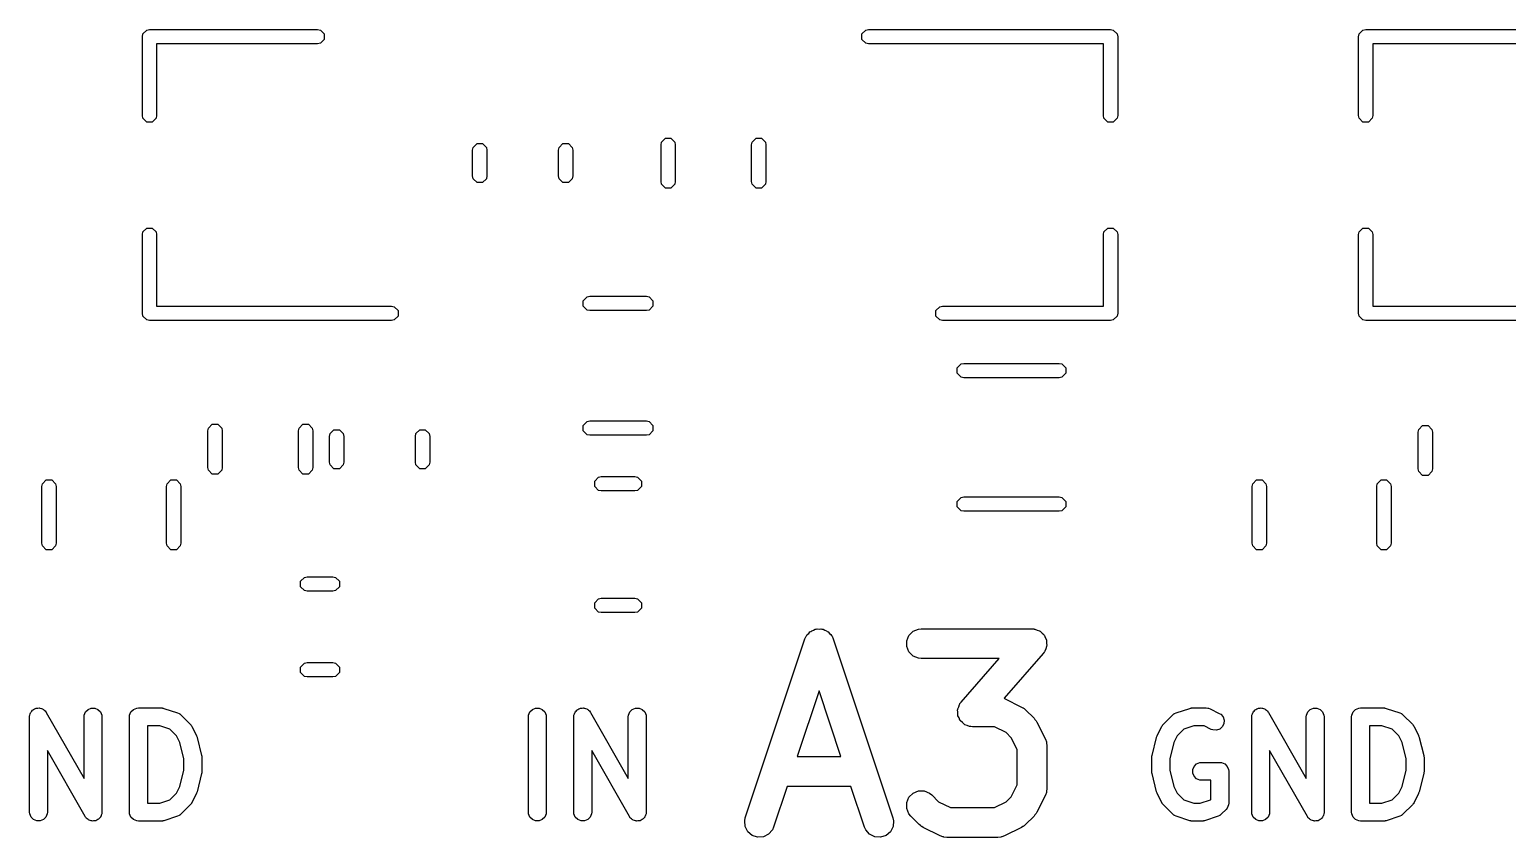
# Model space of a CAD drawing. Extents: x 89 to 178, y -115 to -57.
# Drawn here: x 107.26 to 119.66, y -74.16 to -67.38 of the extents above; entities that cross this region are included whole.
import ezdxf

# ---------------------------------------------------------------- set-up
doc = ezdxf.new("R2010")
doc.units = 0
doc.layers.add('BLACK', color=7, linetype='CONTINUOUS')

msp = doc.modelspace()

# ---------------------------------------------------------------- linework, layer by layer
at = {"layer": 'BLACK', "linetype": 'CONTINUOUS'}
for p, q in [((108.21, -67.44), (108.214567, -67.417039)), ((108.214567, -67.417039), (108.247039, -67.384567)), ((108.247039, -67.384567), (108.27, -67.38)), ((108.27, -67.38), (109.68, -67.38)), ((109.68, -67.38), (109.702961, -67.384567)), ((109.702961, -67.384567), (109.735433, -67.417039)), ((109.735433, -67.417039), (109.735433, -67.462961)), ((114.244567, -67.417039), (114.277039, -67.384567)), ((114.244567, -67.462961), (114.244567, -67.417039)), ((114.277039, -67.384567), (114.3, -67.38)), ((114.3, -67.38), (116.33, -67.38)), ((116.33, -67.38), (116.352961, -67.384567)), ((116.352961, -67.384567), (116.385433, -67.417039)), ((116.385433, -67.417039), (116.39, -67.44)), ((118.41, -67.44), (118.414567, -67.417039)), ((118.414567, -67.417039), (118.447039, -67.384567)), ((118.447039, -67.384567), (118.47, -67.38)), ((118.47, -67.38), (119.88, -67.38)), ((108.21, -68.1), (108.21, -67.44)), ((109.68, -67.5), (108.33, -67.5)), ((108.33, -67.5), (108.33, -68.1)), ((109.702961, -67.495433), (109.68, -67.5)), ((109.735433, -67.462961), (109.702961, -67.495433)), ((114.277039, -67.495433), (114.244567, -67.462961)), ((114.3, -67.5), (114.277039, -67.495433)), ((116.27, -67.5), (114.3, -67.5)), ((116.27, -68.1), (116.27, -67.5)), ((116.39, -67.44), (116.39, -68.1)), ((118.41, -68.1), (118.41, -67.44)), ((119.88, -67.5), (118.53, -67.5)), ((118.53, -67.5), (118.53, -68.1)), ((108.214567, -68.122961), (108.21, -68.1)), ((108.247039, -68.155433), (108.214567, -68.122961)), ((108.292961, -68.155433), (108.247039, -68.155433)), ((108.325433, -68.122961), (108.292961, -68.155433)), ((108.33, -68.1), (108.325433, -68.122961)), ((116.274567, -68.122961), (116.27, -68.1)), ((116.307039, -68.155433), (116.274567, -68.122961)), ((116.352961, -68.155433), (116.307039, -68.155433)), ((116.385433, -68.122961), (116.352961, -68.155433)), ((116.39, -68.1), (116.385433, -68.122961)), ((118.414567, -68.122961), (118.41, -68.1)), ((118.447039, -68.155433), (118.414567, -68.122961)), ((118.492961, -68.155433), (118.447039, -68.155433)), ((118.525433, -68.122961), (118.492961, -68.155433)), ((118.53, -68.1), (118.525433, -68.122961)), ((112.564567, -68.323398), (112.597039, -68.290926)), ((112.597039, -68.290926), (112.642961, -68.290926)), ((112.642961, -68.290926), (112.675433, -68.323398)), ((113.324567, -68.323398), (113.357039, -68.290926)), ((113.357039, -68.290926), (113.402961, -68.290926)), ((113.402961, -68.290926), (113.435433, -68.323398)), ((110.98, -68.392164), (110.984567, -68.369203)), ((110.98, -68.607836), (110.98, -68.392164)), ((110.984567, -68.369203), (111.017039, -68.336731)), ((111.017039, -68.336731), (111.062961, -68.336731)), ((111.062961, -68.336731), (111.095433, -68.369203)), ((111.095433, -68.369203), (111.1, -68.392164)), ((111.1, -68.392164), (111.1, -68.607836)), ((111.7, -68.392164), (111.704567, -68.369203)), ((111.7, -68.607836), (111.7, -68.392164)), ((111.704567, -68.369203), (111.737039, -68.336731)), ((111.737039, -68.336731), (111.782961, -68.336731)), ((111.782961, -68.336731), (111.815433, -68.369203)), ((111.815433, -68.369203), (111.82, -68.392164)), ((111.82, -68.392164), (111.82, -68.607836)), ((112.56, -68.346359), (112.564567, -68.323398)), ((112.56, -68.653641), (112.56, -68.346359)), ((112.675433, -68.323398), (112.68, -68.346359)), ((112.68, -68.346359), (112.68, -68.653641)), ((113.32, -68.346359), (113.324567, -68.323398)), ((113.32, -68.653641), (113.32, -68.346359)), ((113.435433, -68.323398), (113.44, -68.346359)), ((113.44, -68.346359), (113.44, -68.653641)), ((110.984567, -68.630797), (110.98, -68.607836)), ((111.017039, -68.663269), (110.984567, -68.630797)), ((111.062961, -68.663269), (111.017039, -68.663269)), ((111.095433, -68.630797), (111.062961, -68.663269)), ((111.1, -68.607836), (111.095433, -68.630797)), ((111.704567, -68.630797), (111.7, -68.607836)), ((111.737039, -68.663269), (111.704567, -68.630797)), ((111.782961, -68.663269), (111.737039, -68.663269)), ((111.815433, -68.630797), (111.782961, -68.663269)), ((111.82, -68.607836), (111.815433, -68.630797)), ((112.564567, -68.676602), (112.56, -68.653641)), ((112.68, -68.653641), (112.675433, -68.676602)), ((113.324567, -68.676602), (113.32, -68.653641)), ((113.44, -68.653641), (113.435433, -68.676602)), ((112.597039, -68.709074), (112.564567, -68.676602)), ((112.642961, -68.709074), (112.597039, -68.709074)), ((112.675433, -68.676602), (112.642961, -68.709074)), ((113.357039, -68.709074), (113.324567, -68.676602)), ((113.402961, -68.709074), (113.357039, -68.709074)), ((113.435433, -68.676602), (113.402961, -68.709074)), ((108.21, -69.1), (108.214567, -69.077039)), ((108.21, -69.76), (108.21, -69.1)), ((108.214567, -69.077039), (108.247039, -69.044567)), ((108.247039, -69.044567), (108.292961, -69.044567)), ((108.292961, -69.044567), (108.325433, -69.077039)), ((108.325433, -69.077039), (108.33, -69.1)), ((108.33, -69.1), (108.33, -69.7)), ((116.27, -69.1), (116.274567, -69.077039)), ((116.27, -69.7), (116.27, -69.1)), ((116.274567, -69.077039), (116.307039, -69.044567)), ((116.307039, -69.044567), (116.352961, -69.044567)), ((116.352961, -69.044567), (116.385433, -69.077039)), ((116.385433, -69.077039), (116.39, -69.1)), ((116.39, -69.1), (116.39, -69.76)), ((118.41, -69.1), (118.414567, -69.077039)), ((118.41, -69.76), (118.41, -69.1)), ((118.414567, -69.077039), (118.447039, -69.044567)), ((118.447039, -69.044567), (118.492961, -69.044567)), ((118.492961, -69.044567), (118.525433, -69.077039)), ((118.525433, -69.077039), (118.53, -69.1)), ((118.53, -69.1), (118.53, -69.7)), ((111.907309, -69.654539), (111.939781, -69.622067)), ((111.907309, -69.700461), (111.907309, -69.654539)), ((111.939781, -69.622067), (111.962742, -69.6175)), ((111.962742, -69.6175), (112.437258, -69.6175)), ((112.437258, -69.6175), (112.460219, -69.622067)), ((112.460219, -69.622067), (112.492691, -69.654539)), ((112.492691, -69.654539), (112.492691, -69.700461)), ((108.214567, -69.782961), (108.21, -69.76)), ((108.33, -69.7), (110.3, -69.7)), ((110.3, -69.7), (110.322961, -69.704567)), ((110.322961, -69.704567), (110.355433, -69.737039)), ((110.355433, -69.737039), (110.355433, -69.782961)), ((111.939781, -69.732933), (111.907309, -69.700461)), ((111.962742, -69.7375), (111.939781, -69.732933)), ((112.437258, -69.7375), (111.962742, -69.7375)), ((112.460219, -69.732933), (112.437258, -69.7375)), ((112.492691, -69.700461), (112.460219, -69.732933)), ((114.864567, -69.737039), (114.897039, -69.704567)), ((114.864567, -69.782961), (114.864567, -69.737039)), ((114.897039, -69.704567), (114.92, -69.7)), ((114.92, -69.7), (116.27, -69.7)), ((116.39, -69.76), (116.385433, -69.782961)), ((118.414567, -69.782961), (118.41, -69.76)), ((118.53, -69.7), (120.5, -69.7)), ((108.247039, -69.815433), (108.214567, -69.782961)), ((108.27, -69.82), (108.247039, -69.815433)), ((110.3, -69.82), (108.27, -69.82)), ((110.322961, -69.815433), (110.3, -69.82)), ((110.355433, -69.782961), (110.322961, -69.815433)), ((114.897039, -69.815433), (114.864567, -69.782961)), ((114.92, -69.82), (114.897039, -69.815433)), ((116.33, -69.82), (114.92, -69.82)), ((116.352961, -69.815433), (116.33, -69.82)), ((116.385433, -69.782961), (116.352961, -69.815433)), ((118.447039, -69.815433), (118.414567, -69.782961)), ((118.47, -69.82), (118.447039, -69.815433)), ((120.5, -69.82), (118.47, -69.82)), ((115.044945, -70.217039), (115.077417, -70.184567)), ((115.044945, -70.262961), (115.044945, -70.217039)), ((115.077417, -70.295433), (115.044945, -70.262961)), ((115.077417, -70.184567), (115.100378, -70.18)), ((115.100378, -70.18), (115.899622, -70.18)), ((115.899622, -70.18), (115.922583, -70.184567)), ((115.922583, -70.184567), (115.955055, -70.217039)), ((115.955055, -70.262961), (115.922583, -70.295433)), ((115.955055, -70.217039), (115.955055, -70.262961)), ((115.100378, -70.3), (115.077417, -70.295433)), ((115.899622, -70.3), (115.100378, -70.3)), ((115.922583, -70.295433), (115.899622, -70.3)), ((108.76, -70.746359), (108.764567, -70.723398)), ((108.76, -71.053641), (108.76, -70.746359)), ((108.764567, -70.723398), (108.797039, -70.690926)), ((108.797039, -70.690926), (108.842961, -70.690926)), ((108.842961, -70.690926), (108.875433, -70.723398)), ((108.875433, -70.723398), (108.88, -70.746359)), ((108.88, -70.746359), (108.88, -71.053641)), ((109.52, -70.746359), (109.524567, -70.723398)), ((109.52, -71.053641), (109.52, -70.746359)), ((109.524567, -70.723398), (109.557039, -70.690926)), ((109.557039, -70.690926), (109.602961, -70.690926)), ((109.602961, -70.690926), (109.635433, -70.723398)), ((109.635433, -70.723398), (109.64, -70.746359)), ((109.64, -70.746359), (109.64, -71.053641)), ((109.78, -70.792164), (109.784567, -70.769203)), ((109.784567, -70.769203), (109.817039, -70.736731)), ((109.817039, -70.736731), (109.862961, -70.736731)), ((109.862961, -70.736731), (109.895433, -70.769203)), ((109.895433, -70.769203), (109.9, -70.792164)), ((110.5, -70.792164), (110.504567, -70.769203)), ((110.504567, -70.769203), (110.537039, -70.736731)), ((110.537039, -70.736731), (110.582961, -70.736731)), ((110.582961, -70.736731), (110.615433, -70.769203)), ((110.615433, -70.769203), (110.62, -70.792164)), ((111.907309, -70.699539), (111.939781, -70.667067)), ((111.907309, -70.745461), (111.907309, -70.699539)), ((111.939781, -70.777933), (111.907309, -70.745461)), ((111.939781, -70.667067), (111.962742, -70.6625)), ((111.962742, -70.6625), (112.437258, -70.6625)), ((112.437258, -70.6625), (112.460219, -70.667067)), ((112.460219, -70.667067), (112.492691, -70.699539)), ((112.492691, -70.745461), (112.460219, -70.777933)), ((112.492691, -70.699539), (112.492691, -70.745461)), ((118.91, -70.756359), (118.914567, -70.733398)), ((118.91, -71.063641), (118.91, -70.756359)), ((118.914567, -70.733398), (118.947039, -70.700926)), ((118.947039, -70.700926), (118.992961, -70.700926)), ((118.992961, -70.700926), (119.025433, -70.733398)), ((119.025433, -70.733398), (119.03, -70.756359)), ((119.03, -70.756359), (119.03, -71.063641)), ((109.78, -71.007836), (109.78, -70.792164)), ((109.9, -70.792164), (109.9, -71.007836)), ((110.5, -71.007836), (110.5, -70.792164)), ((110.62, -70.792164), (110.62, -71.007836)), ((111.962742, -70.7825), (111.939781, -70.777933)), ((112.437258, -70.7825), (111.962742, -70.7825)), ((112.460219, -70.777933), (112.437258, -70.7825)), ((109.784567, -71.030797), (109.78, -71.007836)), ((109.9, -71.007836), (109.895433, -71.030797)), ((110.504567, -71.030797), (110.5, -71.007836)), ((110.62, -71.007836), (110.615433, -71.030797)), ((108.764567, -71.076602), (108.76, -71.053641)), ((108.797039, -71.109074), (108.764567, -71.076602)), ((108.842961, -71.109074), (108.797039, -71.109074)), ((108.875433, -71.076602), (108.842961, -71.109074)), ((108.88, -71.053641), (108.875433, -71.076602)), ((109.524567, -71.076602), (109.52, -71.053641)), ((109.557039, -71.109074), (109.524567, -71.076602)), ((109.602961, -71.109074), (109.557039, -71.109074)), ((109.635433, -71.076602), (109.602961, -71.109074)), ((109.64, -71.053641), (109.635433, -71.076602)), ((109.817039, -71.063269), (109.784567, -71.030797)), ((109.862961, -71.063269), (109.817039, -71.063269)), ((109.895433, -71.030797), (109.862961, -71.063269)), ((110.537039, -71.063269), (110.504567, -71.030797)), ((110.582961, -71.063269), (110.537039, -71.063269)), ((110.615433, -71.030797), (110.582961, -71.063269)), ((112.003987, -71.167039), (112.036459, -71.134567)), ((112.036459, -71.134567), (112.05942, -71.13)), ((112.05942, -71.13), (112.34058, -71.13)), ((112.34058, -71.13), (112.363541, -71.134567)), ((112.363541, -71.134567), (112.396013, -71.167039)), ((118.914567, -71.086602), (118.91, -71.063641)), ((118.947039, -71.119074), (118.914567, -71.086602)), ((118.992961, -71.119074), (118.947039, -71.119074)), ((119.025433, -71.086602), (118.992961, -71.119074)), ((119.03, -71.063641), (119.025433, -71.086602)), ((107.3675, -71.212742), (107.372067, -71.189781)), ((107.3675, -71.687258), (107.3675, -71.212742)), ((107.372067, -71.189781), (107.404539, -71.157309)), ((107.404539, -71.157309), (107.450461, -71.157309)), ((107.450461, -71.157309), (107.482933, -71.189781)), ((107.482933, -71.189781), (107.4875, -71.212742)), ((107.4875, -71.212742), (107.4875, -71.687258)), ((108.4125, -71.212742), (108.417067, -71.189781)), ((108.4125, -71.687258), (108.4125, -71.212742)), ((108.417067, -71.189781), (108.449539, -71.157309)), ((108.449539, -71.157309), (108.495461, -71.157309)), ((108.495461, -71.157309), (108.527933, -71.189781)), ((108.527933, -71.189781), (108.5325, -71.212742)), ((108.5325, -71.212742), (108.5325, -71.687258)), ((112.003987, -71.212961), (112.003987, -71.167039)), ((112.036459, -71.245433), (112.003987, -71.212961)), ((112.05942, -71.25), (112.036459, -71.245433)), ((112.34058, -71.25), (112.05942, -71.25)), ((112.363541, -71.245433), (112.34058, -71.25)), ((112.396013, -71.212961), (112.363541, -71.245433)), ((112.396013, -71.167039), (112.396013, -71.212961)), ((117.5175, -71.212742), (117.522067, -71.189781)), ((117.5175, -71.687258), (117.5175, -71.212742)), ((117.522067, -71.189781), (117.554539, -71.157309)), ((117.554539, -71.157309), (117.600461, -71.157309)), ((117.600461, -71.157309), (117.632933, -71.189781)), ((117.632933, -71.189781), (117.6375, -71.212742)), ((117.6375, -71.212742), (117.6375, -71.687258)), ((118.5625, -71.212742), (118.567067, -71.189781)), ((118.5625, -71.687258), (118.5625, -71.212742)), ((118.567067, -71.189781), (118.599539, -71.157309)), ((118.599539, -71.157309), (118.645461, -71.157309)), ((118.645461, -71.157309), (118.677933, -71.189781)), ((118.677933, -71.189781), (118.6825, -71.212742)), ((118.6825, -71.212742), (118.6825, -71.687258)), ((115.044945, -71.337039), (115.077417, -71.304567)), ((115.044945, -71.382961), (115.044945, -71.337039)), ((115.077417, -71.415433), (115.044945, -71.382961)), ((115.077417, -71.304567), (115.100378, -71.3)), ((115.100378, -71.3), (115.899622, -71.3)), ((115.899622, -71.3), (115.922583, -71.304567)), ((115.922583, -71.304567), (115.955055, -71.337039)), ((115.955055, -71.382961), (115.922583, -71.415433)), ((115.955055, -71.337039), (115.955055, -71.382961)), ((115.100378, -71.42), (115.077417, -71.415433)), ((115.899622, -71.42), (115.100378, -71.42)), ((115.922583, -71.415433), (115.899622, -71.42)), ((107.372067, -71.710219), (107.3675, -71.687258)), ((107.404539, -71.742691), (107.372067, -71.710219)), ((107.450461, -71.742691), (107.404539, -71.742691)), ((107.482933, -71.710219), (107.450461, -71.742691)), ((107.4875, -71.687258), (107.482933, -71.710219)), ((108.417067, -71.710219), (108.4125, -71.687258)), ((108.449539, -71.742691), (108.417067, -71.710219)), ((108.495461, -71.742691), (108.449539, -71.742691)), ((108.527933, -71.710219), (108.495461, -71.742691)), ((108.5325, -71.687258), (108.527933, -71.710219)), ((117.522067, -71.710219), (117.5175, -71.687258)), ((117.554539, -71.742691), (117.522067, -71.710219)), ((117.600461, -71.742691), (117.554539, -71.742691)), ((117.632933, -71.710219), (117.600461, -71.742691)), ((117.6375, -71.687258), (117.632933, -71.710219)), ((118.567067, -71.710219), (118.5625, -71.687258)), ((118.599539, -71.742691), (118.567067, -71.710219)), ((118.645461, -71.742691), (118.599539, -71.742691)), ((118.677933, -71.710219), (118.645461, -71.742691)), ((118.6825, -71.687258), (118.677933, -71.710219)), ((109.536731, -72.007039), (109.569203, -71.974567)), ((109.536731, -72.052961), (109.536731, -72.007039)), ((109.569203, -71.974567), (109.592164, -71.97)), ((109.592164, -71.97), (109.807836, -71.97)), ((109.807836, -71.97), (109.830797, -71.974567)), ((109.830797, -71.974567), (109.863269, -72.007039)), ((109.863269, -72.007039), (109.863269, -72.052961)), ((109.569203, -72.085433), (109.536731, -72.052961)), ((109.592164, -72.09), (109.569203, -72.085433)), ((109.807836, -72.09), (109.592164, -72.09)), ((109.830797, -72.085433), (109.807836, -72.09)), ((109.863269, -72.052961), (109.830797, -72.085433)), ((112.003987, -72.187039), (112.036459, -72.154567)), ((112.003987, -72.232961), (112.003987, -72.187039)), ((112.036459, -72.265433), (112.003987, -72.232961)), ((112.036459, -72.154567), (112.05942, -72.15)), ((112.05942, -72.15), (112.34058, -72.15)), ((112.34058, -72.15), (112.363541, -72.154567)), ((112.363541, -72.154567), (112.396013, -72.187039)), ((112.396013, -72.232961), (112.363541, -72.265433)), ((112.396013, -72.187039), (112.396013, -72.232961)), ((112.05942, -72.27), (112.036459, -72.265433)), ((112.34058, -72.27), (112.05942, -72.27)), ((112.363541, -72.265433), (112.34058, -72.27)), ((113.26713, -73.9914), (113.76713, -72.491399)), ((113.76713, -72.491399), (113.77712, -72.469024)), ((113.77712, -72.469024), (113.782971, -72.462276)), ((113.782971, -72.462276), (113.786966, -72.454288)), ((113.786966, -72.454288), (113.798805, -72.44402)), ((113.798805, -72.44402), (113.809075, -72.432179)), ((113.809075, -72.432179), (113.817065, -72.428183)), ((113.817065, -72.428183), (113.823812, -72.422333)), ((113.823812, -72.422333), (113.838679, -72.417377)), ((113.838679, -72.417377), (113.8527, -72.410367)), ((113.8527, -72.410367), (113.861609, -72.409733)), ((113.861609, -72.409733), (113.870081, -72.40691)), ((113.870081, -72.40691), (113.885715, -72.40802)), ((113.885715, -72.40802), (113.901349, -72.40691)), ((113.901349, -72.40691), (113.90982, -72.409733)), ((113.90982, -72.409733), (113.91873, -72.410367)), ((113.91873, -72.410367), (113.932749, -72.417376)), ((113.932749, -72.417376), (113.947619, -72.422333)), ((113.947619, -72.422333), (113.954366, -72.428184)), ((113.954366, -72.428184), (113.962355, -72.432179)), ((113.962355, -72.432179), (113.972622, -72.444018)), ((113.972622, -72.444018), (113.984464, -72.454288)), ((113.984464, -72.454288), (113.988459, -72.462279)), ((113.988459, -72.462279), (113.99431, -72.469025)), ((113.99431, -72.469025), (114.0043, -72.4914)), ((114.0043, -72.4914), (114.5043, -73.9914)), ((114.620259, -72.506542), (114.638923, -72.461482)), ((114.620259, -72.555314), (114.620259, -72.506542)), ((114.638923, -72.461482), (114.673411, -72.426994)), ((114.673411, -72.426994), (114.718471, -72.40833)), ((114.718471, -72.40833), (114.742857, -72.405928)), ((114.742857, -72.405928), (115.671429, -72.405928)), ((115.671429, -72.405928), (115.684327, -72.407198)), ((115.684327, -72.407198), (115.687606, -72.40698)), ((115.687606, -72.40698), (115.689864, -72.407743)), ((115.689864, -72.407743), (115.695815, -72.40833)), ((115.695815, -72.40833), (115.714584, -72.416104)), ((115.714584, -72.416104), (115.733808, -72.422606)), ((115.733808, -72.422606), (115.736978, -72.425379)), ((115.736978, -72.425379), (115.740875, -72.426994)), ((115.740875, -72.426994), (115.75524, -72.441359)), ((115.75524, -72.441359), (115.770512, -72.454722)), ((115.770512, -72.454722), (115.772379, -72.458498)), ((115.772379, -72.458498), (115.775363, -72.461482)), ((115.775363, -72.461482), (115.783136, -72.48025)), ((115.783136, -72.48025), (115.792133, -72.498441)), ((115.792133, -72.498441), (115.792413, -72.502646)), ((115.792413, -72.502646), (115.794027, -72.506542)), ((115.794027, -72.506542), (115.794027, -72.526845)), ((114.638923, -72.600374), (114.620259, -72.555314)), ((114.673411, -72.634862), (114.638923, -72.600374)), ((115.765501, -72.613241), (115.436923, -72.988758)), ((115.773034, -72.602702), (115.765501, -72.613241)), ((115.775363, -72.600374), (115.773034, -72.602702)), ((115.776277, -72.598165), (115.775363, -72.600374)), ((115.779751, -72.593307), (115.776277, -72.598165)), ((115.786255, -72.574076), (115.779751, -72.593307)), ((115.794027, -72.555314), (115.786255, -72.574076)), ((115.794027, -72.526845), (115.795378, -72.547106)), ((115.795378, -72.547106), (115.794027, -72.5511)), ((115.794027, -72.5511), (115.794027, -72.555314)), ((109.536731, -72.727039), (109.569203, -72.694567)), ((109.536731, -72.772961), (109.536731, -72.727039)), ((109.569203, -72.694567), (109.592164, -72.69)), ((109.592164, -72.69), (109.807836, -72.69)), ((109.807836, -72.69), (109.830797, -72.694567)), ((109.830797, -72.694567), (109.863269, -72.727039)), ((109.863269, -72.727039), (109.863269, -72.772961)), ((114.718471, -72.653526), (114.673411, -72.634862)), ((114.742857, -72.655928), (114.718471, -72.653526)), ((115.395958, -72.655928), (114.742857, -72.655928)), ((115.077357, -73.020044), (115.395958, -72.655928)), ((109.569203, -72.805433), (109.536731, -72.772961)), ((109.592164, -72.81), (109.569203, -72.805433)), ((109.807836, -72.81), (109.592164, -72.81)), ((109.830797, -72.805433), (109.807836, -72.81)), ((109.863269, -72.772961), (109.830797, -72.805433)), ((113.885714, -72.926211), (113.702, -73.477357)), ((114.06943, -73.477357), (113.885714, -72.926211)), ((115.436923, -72.988758), (115.441615, -72.990553)), ((115.441615, -72.990553), (115.584473, -73.061981)), ((107.265601, -73.129663), (107.269418, -73.120447)), ((107.269418, -73.120447), (107.272043, -73.110824)), ((107.272043, -73.110824), (107.27497, -73.107043)), ((107.27497, -73.107043), (107.2768, -73.102627)), ((107.2768, -73.102627), (107.28385, -73.095576)), ((107.28385, -73.095576), (107.28996, -73.087687)), ((107.28996, -73.087687), (107.294113, -73.085313)), ((107.294113, -73.085313), (107.297492, -73.081935)), ((107.297492, -73.081935), (107.306704, -73.078118)), ((107.306704, -73.078118), (107.315369, -73.073168)), ((107.315369, -73.073168), (107.320112, -73.072565)), ((107.320112, -73.072565), (107.324528, -73.070736)), ((107.324528, -73.070736), (107.334502, -73.070736)), ((107.334502, -73.070736), (107.344399, -73.069478)), ((107.344399, -73.069478), (107.349011, -73.070736)), ((107.349011, -73.070736), (107.353792, -73.070736)), ((107.353792, -73.070736), (107.363007, -73.074553)), ((107.363007, -73.074553), (107.372631, -73.077178)), ((107.372631, -73.077178), (107.376411, -73.080105)), ((107.376411, -73.080105), (107.380828, -73.081935)), ((107.380828, -73.081935), (107.387878, -73.088985)), ((107.387878, -73.088985), (107.395768, -73.095095)), ((107.395768, -73.095095), (107.40012, -73.101227)), ((107.40012, -73.101227), (107.40152, -73.102627)), ((107.40152, -73.102627), (107.402089, -73.104001)), ((107.402089, -73.104001), (107.404278, -73.107085)), ((107.404278, -73.107085), (107.721303, -73.661878)), ((107.722744, -73.129663), (107.733943, -73.102627)), ((107.733943, -73.102627), (107.754635, -73.081935)), ((107.754635, -73.081935), (107.781671, -73.070736)), ((107.781671, -73.070736), (107.810935, -73.070736)), ((107.810935, -73.070736), (107.837971, -73.081935)), ((107.837971, -73.081935), (107.858663, -73.102627)), ((107.858663, -73.102627), (107.869862, -73.129663)), ((108.103696, -73.129663), (108.114895, -73.102627)), ((108.114895, -73.102627), (108.135587, -73.081935)), ((108.135587, -73.081935), (108.162623, -73.070736)), ((108.162623, -73.070736), (108.177255, -73.069295)), ((108.177255, -73.069295), (108.367731, -73.069295)), ((108.367731, -73.069295), (108.375136, -73.070024)), ((108.375136, -73.070024), (108.377111, -73.069884)), ((108.377111, -73.069884), (108.379708, -73.070474)), ((108.379708, -73.070474), (108.382363, -73.070736)), ((108.382363, -73.070736), (108.384194, -73.071494)), ((108.384194, -73.071494), (108.391448, -73.073144)), ((108.391448, -73.073144), (108.505734, -73.111239)), ((108.505734, -73.111239), (108.519159, -73.117233)), ((108.519159, -73.117233), (108.521194, -73.118998)), ((108.521194, -73.118998), (108.523685, -73.12003)), ((108.523685, -73.12003), (108.53505, -73.129357)), ((111.449186, -73.129663), (111.460385, -73.102627)), ((111.460385, -73.102627), (111.481077, -73.081935)), ((111.481077, -73.081935), (111.508113, -73.070736)), ((111.508113, -73.070736), (111.537377, -73.070736)), ((111.537377, -73.070736), (111.564413, -73.081935)), ((111.564413, -73.081935), (111.585105, -73.102627)), ((111.585105, -73.102627), (111.596304, -73.129663)), ((111.830138, -73.129663), (111.833955, -73.120447)), ((111.833955, -73.120447), (111.83658, -73.110824)), ((111.83658, -73.110824), (111.839507, -73.107043)), ((111.839507, -73.107043), (111.841337, -73.102627)), ((111.841337, -73.102627), (111.848387, -73.095576)), ((111.848387, -73.095576), (111.854497, -73.087687)), ((111.854497, -73.087687), (111.85865, -73.085313)), ((111.85865, -73.085313), (111.862029, -73.081935)), ((111.862029, -73.081935), (111.871241, -73.078118)), ((111.871241, -73.078118), (111.879906, -73.073168)), ((111.879906, -73.073168), (111.884649, -73.072565)), ((111.884649, -73.072565), (111.889065, -73.070736)), ((111.889065, -73.070736), (111.899039, -73.070736)), ((111.899039, -73.070736), (111.908936, -73.069478)), ((111.908936, -73.069478), (111.913548, -73.070736)), ((111.913548, -73.070736), (111.918329, -73.070736)), ((111.918329, -73.070736), (111.927544, -73.074553)), ((111.927544, -73.074553), (111.937168, -73.077178)), ((111.937168, -73.077178), (111.940948, -73.080105)), ((111.940948, -73.080105), (111.945365, -73.081935)), ((111.945365, -73.081935), (111.952415, -73.088985)), ((111.952415, -73.088985), (111.960305, -73.095095)), ((111.960305, -73.095095), (111.964657, -73.101227)), ((111.964657, -73.101227), (111.966057, -73.102627)), ((111.966057, -73.102627), (111.966626, -73.104001)), ((111.966626, -73.104001), (111.968815, -73.107085)), ((111.968815, -73.107085), (112.28584, -73.661878)), ((112.287281, -73.129663), (112.29848, -73.102627)), ((112.29848, -73.102627), (112.319172, -73.081935)), ((112.319172, -73.081935), (112.346208, -73.070736)), ((112.346208, -73.070736), (112.375472, -73.070736)), ((112.375472, -73.070736), (112.402508, -73.081935)), ((112.402508, -73.081935), (112.4232, -73.102627)), ((112.4232, -73.102627), (112.434399, -73.129663)), ((115.04748, -73.086179), (115.048831, -73.082184)), ((115.048831, -73.10644), (115.04748, -73.086179)), ((115.048831, -73.077971), (115.056599, -73.059216)), ((115.048831, -73.082184), (115.048831, -73.077971)), ((115.048831, -73.126743), (115.048831, -73.10644)), ((115.050444, -73.130638), (115.048831, -73.126743)), ((115.056599, -73.059216), (115.063106, -73.039978)), ((115.063106, -73.039978), (115.066581, -73.035116)), ((115.066581, -73.035116), (115.067495, -73.032911)), ((115.067495, -73.032911), (115.069821, -73.030584)), ((115.069821, -73.030584), (115.077357, -73.020044)), ((115.584473, -73.061981), (115.594971, -73.068589)), ((115.594971, -73.068589), (115.598019, -73.069852)), ((115.598019, -73.069852), (115.601449, -73.072667)), ((115.601449, -73.072667), (115.605211, -73.075035)), ((115.605211, -73.075035), (115.607375, -73.07753)), ((115.607375, -73.07753), (115.616961, -73.085397)), ((115.616961, -73.085397), (115.688389, -73.156826)), ((116.850412, -73.129357), (116.861777, -73.120029)), ((116.861777, -73.120029), (116.864269, -73.118996)), ((116.864269, -73.118996), (116.866303, -73.117233)), ((116.866303, -73.117233), (116.879728, -73.111239)), ((116.879728, -73.111239), (116.994014, -73.073144)), ((116.994014, -73.073144), (117.001267, -73.071494)), ((117.001267, -73.071494), (117.003099, -73.070736)), ((117.003099, -73.070736), (117.005753, -73.070474)), ((117.005753, -73.070474), (117.008351, -73.069884)), ((117.008351, -73.069884), (117.010325, -73.070024)), ((117.010325, -73.070024), (117.017731, -73.069295)), ((117.017731, -73.069295), (117.132017, -73.069295)), ((117.132017, -73.069295), (117.146649, -73.070736)), ((117.146649, -73.070736), (117.149138, -73.071767)), ((117.149138, -73.071767), (117.151826, -73.071958)), ((117.151826, -73.071958), (117.165558, -73.077213)), ((117.165558, -73.077213), (117.241748, -73.115308)), ((117.241748, -73.115308), (117.254191, -73.12314)), ((117.254191, -73.12314), (117.273364, -73.145248)), ((117.515601, -73.129663), (117.519418, -73.120447)), ((117.519418, -73.120447), (117.522043, -73.110824)), ((117.522043, -73.110824), (117.52497, -73.107043)), ((117.52497, -73.107043), (117.5268, -73.102627)), ((117.5268, -73.102627), (117.53385, -73.095576)), ((117.53385, -73.095576), (117.53996, -73.087687)), ((117.53996, -73.087687), (117.544113, -73.085313)), ((117.544113, -73.085313), (117.547492, -73.081935)), ((117.547492, -73.081935), (117.556704, -73.078118)), ((117.556704, -73.078118), (117.565369, -73.073168)), ((117.565369, -73.073168), (117.570112, -73.072565)), ((117.570112, -73.072565), (117.574528, -73.070736)), ((117.574528, -73.070736), (117.584502, -73.070736)), ((117.584502, -73.070736), (117.594399, -73.069478)), ((117.594399, -73.069478), (117.599011, -73.070736)), ((117.599011, -73.070736), (117.603792, -73.070736)), ((117.603792, -73.070736), (117.613007, -73.074553)), ((117.613007, -73.074553), (117.622631, -73.077178)), ((117.622631, -73.077178), (117.626411, -73.080105)), ((117.626411, -73.080105), (117.630828, -73.081935)), ((117.630828, -73.081935), (117.637878, -73.088985)), ((117.637878, -73.088985), (117.645768, -73.095095)), ((117.645768, -73.095095), (117.65012, -73.101227)), ((117.65012, -73.101227), (117.65152, -73.102627)), ((117.65152, -73.102627), (117.652089, -73.104001)), ((117.652089, -73.104001), (117.654278, -73.107085)), ((117.654278, -73.107085), (117.971303, -73.661878)), ((117.972744, -73.129663), (117.983943, -73.102627)), ((117.983943, -73.102627), (118.004635, -73.081935)), ((118.004635, -73.081935), (118.031671, -73.070736)), ((118.031671, -73.070736), (118.060935, -73.070736)), ((118.060935, -73.070736), (118.087971, -73.081935)), ((118.087971, -73.081935), (118.108663, -73.102627)), ((118.108663, -73.102627), (118.119862, -73.129663)), ((118.353696, -73.129663), (118.364895, -73.102627)), ((118.364895, -73.102627), (118.385587, -73.081935)), ((118.385587, -73.081935), (118.412623, -73.070736)), ((118.412623, -73.070736), (118.427255, -73.069295)), ((118.427255, -73.069295), (118.617731, -73.069295)), ((118.617731, -73.069295), (118.625136, -73.070024)), ((118.625136, -73.070024), (118.627111, -73.069884)), ((118.627111, -73.069884), (118.629708, -73.070474)), ((118.629708, -73.070474), (118.632363, -73.070736)), ((118.632363, -73.070736), (118.634194, -73.071494)), ((118.634194, -73.071494), (118.641448, -73.073144)), ((118.641448, -73.073144), (118.755734, -73.111239)), ((118.755734, -73.111239), (118.769159, -73.117233)), ((118.769159, -73.117233), (118.771194, -73.118998)), ((118.771194, -73.118998), (118.773685, -73.12003)), ((118.773685, -73.12003), (118.78505, -73.129357)), ((107.26416, -73.144295), (107.26453, -73.140531)), ((107.26416, -73.944295), (107.26416, -73.144295)), ((107.264343, -73.139056), (107.264864, -73.137145)), ((107.26453, -73.140531), (107.264343, -73.139056)), ((107.264864, -73.137145), (107.265601, -73.129663)), ((107.721303, -73.144295), (107.722744, -73.129663)), ((107.721303, -73.661878), (107.721303, -73.144295)), ((107.869862, -73.129663), (107.871303, -73.144295)), ((107.871303, -73.144295), (107.871303, -73.944295)), ((108.102255, -73.144295), (108.103696, -73.129663)), ((108.102255, -73.944295), (108.102255, -73.144295)), ((108.355561, -73.219295), (108.252255, -73.219295)), ((108.252255, -73.219295), (108.252255, -73.869295)), ((108.441503, -73.247942), (108.355561, -73.219295)), ((108.496567, -73.303006), (108.441503, -73.247942)), ((108.53505, -73.129357), (108.61124, -73.205547)), ((108.61124, -73.205547), (108.61596, -73.211297)), ((108.61596, -73.211297), (108.617457, -73.212596)), ((108.617457, -73.212596), (108.618876, -73.21485)), ((108.618876, -73.21485), (108.620568, -73.216912)), ((108.620568, -73.216912), (108.621326, -73.218744)), ((108.621326, -73.218744), (108.625289, -73.225039)), ((108.625289, -73.225039), (108.663384, -73.30123)), ((111.447745, -73.144295), (111.449186, -73.129663)), ((111.447745, -73.944295), (111.447745, -73.144295)), ((111.596304, -73.129663), (111.597745, -73.144295)), ((111.597745, -73.144295), (111.597745, -73.944295)), ((111.828697, -73.144295), (111.829067, -73.140531)), ((111.828697, -73.944295), (111.828697, -73.144295)), ((111.82888, -73.139056), (111.829401, -73.137145)), ((111.829067, -73.140531), (111.82888, -73.139056)), ((111.829401, -73.137145), (111.830138, -73.129663)), ((112.28584, -73.144295), (112.287281, -73.129663)), ((112.28584, -73.661878), (112.28584, -73.144295)), ((112.434399, -73.129663), (112.43584, -73.144295)), ((112.43584, -73.144295), (112.43584, -73.944295)), ((115.050725, -73.134845), (115.050444, -73.130638)), ((115.059724, -73.153043), (115.050725, -73.134845)), ((115.067495, -73.171803), (115.059724, -73.153043)), ((115.070476, -73.174784), (115.067495, -73.171803)), ((115.072345, -73.178563), (115.070476, -73.174784)), ((115.087625, -73.191933), (115.072345, -73.178563)), ((115.101983, -73.206291), (115.087625, -73.191933)), ((115.105877, -73.207904), (115.101983, -73.206291)), ((115.10905, -73.21068), (115.105877, -73.207904)), ((115.128288, -73.217186), (115.10905, -73.21068)), ((115.147043, -73.224955), (115.128288, -73.217186)), ((115.152987, -73.22554), (115.147043, -73.224955)), ((115.155251, -73.226306), (115.152987, -73.22554)), ((115.158535, -73.226086), (115.155251, -73.226306)), ((115.171429, -73.227357), (115.158535, -73.226086)), ((115.356205, -73.227357), (115.171429, -73.227357)), ((115.454526, -73.276517), (115.356205, -73.227357)), ((115.688389, -73.156826), (115.696257, -73.166414)), ((115.696257, -73.166414), (115.698749, -73.168575)), ((115.698749, -73.168575), (115.701113, -73.172331)), ((115.701113, -73.172331), (115.703934, -73.175768)), ((115.703934, -73.175768), (115.705197, -73.178819)), ((115.705197, -73.178819), (115.711803, -73.189312)), ((115.711803, -73.189312), (115.783232, -73.332169)), ((116.722078, -73.30123), (116.760173, -73.225039)), ((116.760173, -73.225039), (116.764137, -73.218739)), ((116.764137, -73.218739), (116.764895, -73.216912)), ((116.764895, -73.216912), (116.766583, -73.214855)), ((116.766583, -73.214855), (116.768005, -73.212596)), ((116.768005, -73.212596), (116.769503, -73.211296)), ((116.769503, -73.211296), (116.774222, -73.205547)), ((116.774222, -73.205547), (116.850412, -73.129357)), ((116.943958, -73.247942), (116.888894, -73.303006)), ((117.029901, -73.219295), (116.943958, -73.247942)), ((117.114312, -73.219295), (117.029901, -73.219295)), ((117.174666, -73.249472), (117.114312, -73.219295)), ((117.188398, -73.254727), (117.174666, -73.249472)), ((117.245349, -73.247547), (117.217588, -73.256801)), ((117.267457, -73.228374), (117.245349, -73.247547)), ((117.280544, -73.202199), (117.267457, -73.228374)), ((117.273364, -73.145248), (117.282618, -73.173009)), ((117.282618, -73.173009), (117.280544, -73.202199)), ((117.51416, -73.144295), (117.51453, -73.140531)), ((117.51416, -73.944295), (117.51416, -73.144295)), ((117.514343, -73.139056), (117.514864, -73.137145)), ((117.51453, -73.140531), (117.514343, -73.139056)), ((117.514864, -73.137145), (117.515601, -73.129663)), ((117.971303, -73.144295), (117.972744, -73.129663)), ((117.971303, -73.661878), (117.971303, -73.144295)), ((118.119862, -73.129663), (118.121303, -73.144295)), ((118.121303, -73.144295), (118.121303, -73.944295)), ((118.352255, -73.144295), (118.353696, -73.129663)), ((118.352255, -73.944295), (118.352255, -73.144295)), ((118.605561, -73.219295), (118.502255, -73.219295)), ((118.502255, -73.219295), (118.502255, -73.869295)), ((118.691503, -73.247942), (118.605561, -73.219295)), ((118.746567, -73.303006), (118.691503, -73.247942)), ((118.78505, -73.129357), (118.86124, -73.205547)), ((118.86124, -73.205547), (118.86596, -73.211297)), ((118.86596, -73.211297), (118.867457, -73.212596)), ((118.867457, -73.212596), (118.868876, -73.21485)), ((118.868876, -73.21485), (118.870568, -73.216912)), ((118.870568, -73.216912), (118.871326, -73.218744)), ((118.871326, -73.218744), (118.875289, -73.225039)), ((118.875289, -73.225039), (118.913384, -73.30123)), ((108.525537, -73.360945), (108.496567, -73.303006)), ((108.559398, -73.496387), (108.525537, -73.360945)), ((108.663384, -73.30123), (108.663793, -73.302299)), ((108.663793, -73.302299), (108.664116, -73.302735)), ((108.664116, -73.302735), (108.666314, -73.308886)), ((108.666314, -73.308886), (108.668639, -73.314962)), ((108.668639, -73.314962), (108.668677, -73.3155)), ((108.668677, -73.3155), (108.669063, -73.31658)), ((108.669063, -73.31658), (108.707159, -73.468962)), ((115.497268, -73.319259), (115.454526, -73.276517)), ((115.546429, -73.417579), (115.497268, -73.319259)), ((115.783232, -73.332169), (115.79199, -73.355054)), ((115.79199, -73.355054), (115.792308, -73.359536)), ((115.792308, -73.359536), (115.794027, -73.363685)), ((115.794027, -73.363685), (115.796429, -73.388071)), ((116.678303, -73.468961), (116.716399, -73.31658)), ((116.716399, -73.31658), (116.716784, -73.3155)), ((116.716784, -73.3155), (116.716823, -73.314962)), ((116.716823, -73.314962), (116.719147, -73.308886)), ((116.719147, -73.308886), (116.721346, -73.302735)), ((116.721346, -73.302735), (116.721668, -73.302299)), ((116.721668, -73.302299), (116.722078, -73.30123)), ((116.859924, -73.360946), (116.826064, -73.496387)), ((116.888894, -73.303006), (116.859924, -73.360946)), ((117.217588, -73.256801), (117.188398, -73.254727)), ((118.775537, -73.360945), (118.746567, -73.303006)), ((118.809398, -73.496387), (118.775537, -73.360945)), ((118.913384, -73.30123), (118.913793, -73.302299)), ((118.913793, -73.302299), (118.914116, -73.302735)), ((118.914116, -73.302735), (118.916314, -73.308886)), ((118.916314, -73.308886), (118.918639, -73.314962)), ((118.918639, -73.314962), (118.918677, -73.3155)), ((118.918677, -73.3155), (118.919063, -73.31658)), ((118.919063, -73.31658), (118.957159, -73.468962)), ((107.731185, -73.981505), (107.41416, -73.426711)), ((107.41416, -73.426711), (107.41416, -73.944295)), ((108.559398, -73.592202), (108.559398, -73.496387)), ((108.707159, -73.468962), (108.707534, -73.471498)), ((108.707534, -73.471498), (108.707957, -73.47252)), ((108.707957, -73.47252), (108.708499, -73.478032)), ((108.708499, -73.478032), (108.709309, -73.483506)), ((108.709309, -73.483506), (108.709146, -73.484598)), ((108.709146, -73.484598), (108.709398, -73.487152)), ((108.709398, -73.487152), (108.709398, -73.601438)), ((112.295722, -73.981505), (111.978697, -73.426711)), ((111.978697, -73.426711), (111.978697, -73.944295)), ((113.702, -73.477357), (114.06943, -73.477357)), ((115.546429, -73.715705), (115.546429, -73.417579)), ((115.796429, -73.388071), (115.796429, -73.745214)), ((116.676064, -73.487152), (116.676315, -73.484598)), ((116.676064, -73.601438), (116.676064, -73.487152)), ((116.676153, -73.483506), (116.676962, -73.478031)), ((116.676315, -73.484598), (116.676153, -73.483506)), ((116.676962, -73.478031), (116.677505, -73.47252)), ((116.677505, -73.47252), (116.677927, -73.471499)), ((116.677927, -73.471499), (116.678303, -73.468961)), ((116.826064, -73.496387), (116.826064, -73.592202)), ((117.981185, -73.981505), (117.66416, -73.426711)), ((117.66416, -73.426711), (117.66416, -73.944295)), ((118.809398, -73.592202), (118.809398, -73.496387)), ((118.957159, -73.468962), (118.957534, -73.471498)), ((118.957534, -73.471498), (118.957957, -73.47252)), ((118.957957, -73.47252), (118.958499, -73.478032)), ((118.958499, -73.478032), (118.959309, -73.483506)), ((118.959309, -73.483506), (118.959146, -73.484598)), ((118.959146, -73.484598), (118.959398, -73.487152)), ((118.959398, -73.487152), (118.959398, -73.601438)), ((108.525537, -73.727643), (108.559398, -73.592202)), ((108.707159, -73.619628), (108.669063, -73.77201)), ((108.707534, -73.617091), (108.707159, -73.619628)), ((108.707957, -73.61607), (108.707534, -73.617091)), ((108.708499, -73.610557), (108.707957, -73.61607)), ((108.709309, -73.605084), (108.708499, -73.610557)), ((108.709398, -73.601438), (108.709146, -73.603991)), ((108.709146, -73.603991), (108.709309, -73.605084)), ((116.676315, -73.603991), (116.676064, -73.601438)), ((116.676153, -73.605084), (116.676315, -73.603991)), ((116.676962, -73.610558), (116.676153, -73.605084)), ((116.677505, -73.61607), (116.676962, -73.610558)), ((116.677927, -73.61709), (116.677505, -73.61607)), ((116.678303, -73.619629), (116.677927, -73.61709)), ((116.716399, -73.77201), (116.678303, -73.619629)), ((116.826064, -73.592202), (116.859924, -73.727642)), ((117.020363, -73.586806), (117.031562, -73.55977)), ((117.020363, -73.61607), (117.020363, -73.586806)), ((117.031562, -73.643106), (117.020363, -73.61607)), ((117.031562, -73.55977), (117.052254, -73.539078)), ((117.052254, -73.539078), (117.07929, -73.527879)), ((117.07929, -73.527879), (117.093922, -73.526438)), ((117.093922, -73.526438), (117.246303, -73.526438)), ((117.246303, -73.526438), (117.260935, -73.527879)), ((117.260935, -73.527879), (117.287971, -73.539078)), ((117.287971, -73.539078), (117.308663, -73.55977)), ((117.308663, -73.55977), (117.319862, -73.586806)), ((117.319862, -73.586806), (117.321303, -73.601438)), ((117.321303, -73.601438), (117.321303, -73.868104)), ((118.775537, -73.727643), (118.809398, -73.592202)), ((118.957159, -73.619628), (118.919063, -73.77201)), ((118.957534, -73.617091), (118.957159, -73.619628)), ((118.957957, -73.61607), (118.957534, -73.617091)), ((118.958499, -73.610557), (118.957957, -73.61607)), ((118.959309, -73.605084), (118.958499, -73.610557)), ((118.959398, -73.601438), (118.959146, -73.603991)), ((118.959146, -73.603991), (118.959309, -73.605084)), ((108.496567, -73.785582), (108.525537, -73.727643)), ((113.618666, -73.727357), (113.5043, -74.070456)), ((114.152763, -73.727357), (113.618666, -73.727357)), ((114.26713, -74.070457), (114.152763, -73.727357)), ((115.497268, -73.814025), (115.546429, -73.715705)), ((115.796429, -73.745214), (115.794027, -73.7696)), ((116.859924, -73.727642), (116.888894, -73.785582)), ((117.052254, -73.663798), (117.031562, -73.643106)), ((117.07929, -73.674997), (117.052254, -73.663798)), ((117.093922, -73.676438), (117.07929, -73.674997)), ((117.171303, -73.676438), (117.093922, -73.676438)), ((117.171303, -73.837038), (117.171303, -73.676438)), ((118.746567, -73.785582), (118.775537, -73.727643)), ((108.252255, -73.869295), (108.355561, -73.869295)), ((108.355561, -73.869295), (108.441502, -73.840648)), ((108.441502, -73.840648), (108.496567, -73.785582)), ((108.620568, -73.871676), (108.618878, -73.873734)), ((108.621325, -73.869846), (108.620568, -73.871676)), ((108.625289, -73.86355), (108.621325, -73.869846)), ((108.663384, -73.78736), (108.625289, -73.86355)), ((108.663793, -73.78629), (108.663384, -73.78736)), ((108.664116, -73.785855), (108.663793, -73.78629)), ((108.666314, -73.779703), (108.664116, -73.785855)), ((108.668639, -73.773628), (108.666314, -73.779703)), ((108.668677, -73.773089), (108.668639, -73.773628)), ((108.669063, -73.77201), (108.668677, -73.773089)), ((114.620259, -73.863684), (114.638924, -73.818625)), ((114.620259, -73.912458), (114.620259, -73.863684)), ((114.638924, -73.818625), (114.673411, -73.784138)), ((114.673411, -73.784138), (114.71847, -73.765473)), ((114.71847, -73.765473), (114.767244, -73.765473)), ((114.767244, -73.765473), (114.812303, -73.784138)), ((114.812303, -73.784138), (114.831245, -73.799683)), ((114.831245, -73.799683), (114.888329, -73.856767)), ((114.888329, -73.856767), (114.986651, -73.905928)), ((115.356205, -73.905928), (115.454526, -73.856767)), ((115.454526, -73.856767), (115.497268, -73.814025)), ((115.783232, -73.801116), (115.711803, -73.943973)), ((115.79199, -73.778231), (115.783232, -73.801116)), ((115.792308, -73.773748), (115.79199, -73.778231)), ((115.794027, -73.7696), (115.792308, -73.773748)), ((116.716784, -73.773089), (116.716399, -73.77201)), ((116.716823, -73.773628), (116.716784, -73.773089)), ((116.719147, -73.779703), (116.716823, -73.773628)), ((116.721346, -73.785855), (116.719147, -73.779703)), ((116.721668, -73.78629), (116.721346, -73.785855)), ((116.722078, -73.78736), (116.721668, -73.78629)), ((116.760173, -73.86355), (116.722078, -73.78736)), ((116.764136, -73.869846), (116.760173, -73.86355)), ((116.764894, -73.871676), (116.764136, -73.869846)), ((116.766583, -73.873734), (116.764894, -73.871676)), ((116.888894, -73.785582), (116.943959, -73.840648)), ((116.943959, -73.840648), (117.029901, -73.869295)), ((117.029901, -73.869295), (117.081752, -73.869295)), ((117.081752, -73.869295), (117.167693, -73.840648)), ((117.167693, -73.840648), (117.171303, -73.837038)), ((117.321303, -73.868104), (117.319862, -73.882736)), ((118.502255, -73.869295), (118.605561, -73.869295)), ((118.605561, -73.869295), (118.691502, -73.840648)), ((118.691502, -73.840648), (118.746567, -73.785582)), ((118.870568, -73.871676), (118.868878, -73.873734)), ((118.871325, -73.869846), (118.870568, -73.871676)), ((118.875289, -73.86355), (118.871325, -73.869846)), ((118.913384, -73.78736), (118.875289, -73.86355)), ((118.913793, -73.78629), (118.913384, -73.78736)), ((118.914116, -73.785855), (118.913793, -73.78629)), ((118.916314, -73.779703), (118.914116, -73.785855)), ((118.918639, -73.773628), (118.916314, -73.779703)), ((118.918677, -73.773089), (118.918639, -73.773628)), ((118.919063, -73.77201), (118.918677, -73.773089)), ((107.265601, -73.958927), (107.26416, -73.944295)), ((107.2768, -73.985963), (107.265601, -73.958927)), ((107.297492, -74.006655), (107.2768, -73.985963)), ((107.40152, -73.985963), (107.380828, -74.006655)), ((107.412719, -73.958927), (107.40152, -73.985963)), ((107.41416, -73.944295), (107.412719, -73.958927)), ((107.733373, -73.984588), (107.731185, -73.981505)), ((107.733943, -73.985963), (107.733373, -73.984588)), ((107.735342, -73.987362), (107.733943, -73.985963)), ((107.739695, -73.993495), (107.735342, -73.987362)), ((107.747583, -73.999603), (107.739695, -73.993495)), ((107.851612, -73.993013), (107.845503, -74.000903)), ((107.858663, -73.985963), (107.851612, -73.993013)), ((107.860492, -73.981546), (107.858663, -73.985963)), ((107.86342, -73.977766), (107.860492, -73.981546)), ((107.866044, -73.968142), (107.86342, -73.977766)), ((107.869862, -73.958927), (107.866044, -73.968142)), ((107.870598, -73.951444), (107.869862, -73.958927)), ((107.87112, -73.949534), (107.870598, -73.951444)), ((107.871303, -73.944295), (107.870932, -73.948058)), ((107.870932, -73.948058), (107.87112, -73.949534)), ((108.103696, -73.958927), (108.102255, -73.944295)), ((108.114895, -73.985963), (108.103696, -73.958927)), ((108.135587, -74.006655), (108.114895, -73.985963)), ((108.505734, -73.977351), (108.391448, -74.015446)), ((108.519159, -73.971357), (108.505734, -73.977351)), ((108.521194, -73.969591), (108.519159, -73.971357)), ((108.523685, -73.96856), (108.521194, -73.969591)), ((108.53505, -73.959233), (108.523685, -73.96856)), ((108.611241, -73.883041), (108.53505, -73.959233)), ((108.615958, -73.877292), (108.611241, -73.883041)), ((108.617457, -73.875993), (108.615958, -73.877292)), ((108.618878, -73.873734), (108.617457, -73.875993)), ((111.449186, -73.958927), (111.447745, -73.944295)), ((111.460385, -73.985963), (111.449186, -73.958927)), ((111.481077, -74.006655), (111.460385, -73.985963)), ((111.585105, -73.985963), (111.564413, -74.006655)), ((111.596304, -73.958927), (111.585105, -73.985963)), ((111.597745, -73.944295), (111.596304, -73.958927)), ((111.830138, -73.958927), (111.828697, -73.944295)), ((111.841337, -73.985963), (111.830138, -73.958927)), ((111.862029, -74.006655), (111.841337, -73.985963)), ((111.966057, -73.985963), (111.945365, -74.006655)), ((111.977256, -73.958927), (111.966057, -73.985963)), ((111.978697, -73.944295), (111.977256, -73.958927)), ((112.29791, -73.984588), (112.295722, -73.981505)), ((112.29848, -73.985963), (112.29791, -73.984588)), ((112.299879, -73.987362), (112.29848, -73.985963)), ((112.304232, -73.993495), (112.299879, -73.987362)), ((112.31212, -73.999603), (112.304232, -73.993495)), ((112.416149, -73.993013), (112.41004, -74.000903)), ((112.4232, -73.985963), (112.416149, -73.993013)), ((112.425029, -73.981546), (112.4232, -73.985963)), ((112.427957, -73.977766), (112.425029, -73.981546)), ((112.430581, -73.968142), (112.427957, -73.977766)), ((112.434399, -73.958927), (112.430581, -73.968142)), ((112.435135, -73.951444), (112.434399, -73.958927)), ((112.435657, -73.949534), (112.435135, -73.951444)), ((112.43584, -73.944295), (112.435469, -73.948058)), ((112.435469, -73.948058), (112.435657, -73.949534)), ((113.261697, -74.015294), (113.26713, -73.9914)), ((114.5043, -73.9914), (114.509733, -74.015294)), ((114.638924, -73.957517), (114.620259, -73.912458)), ((114.654469, -73.976459), (114.638924, -73.957517)), ((114.725898, -74.047888), (114.654469, -73.976459)), ((114.986651, -73.905928), (115.356205, -73.905928)), ((115.688389, -73.976459), (115.616961, -74.047888)), ((115.696257, -73.96687), (115.688389, -73.976459)), ((115.698749, -73.96471), (115.696257, -73.96687)), ((115.701113, -73.960953), (115.698749, -73.96471)), ((115.703934, -73.957517), (115.701113, -73.960953)), ((115.705197, -73.954465), (115.703934, -73.957517)), ((115.711803, -73.943973), (115.705197, -73.954465)), ((116.768005, -73.875993), (116.766583, -73.873734)), ((116.769503, -73.877292), (116.768005, -73.875993)), ((116.774222, -73.883042), (116.769503, -73.877292)), ((116.850412, -73.959233), (116.774222, -73.883042)), ((116.861777, -73.96856), (116.850412, -73.959233)), ((116.864267, -73.969591), (116.861777, -73.96856)), ((116.866303, -73.971357), (116.864267, -73.969591)), ((116.879728, -73.977351), (116.866303, -73.971357)), ((116.994014, -74.015446), (116.879728, -73.977351)), ((117.231924, -73.977351), (117.117639, -74.015446)), ((117.24535, -73.971357), (117.231924, -73.977351)), ((117.247386, -73.96959), (117.24535, -73.971357)), ((117.249875, -73.96856), (117.247386, -73.96959)), ((117.26124, -73.959233), (117.249875, -73.96856)), ((117.299336, -73.921137), (117.26124, -73.959233)), ((117.308664, -73.909772), (117.299336, -73.921137)), ((117.319735, -73.883042), (117.308664, -73.909772)), ((117.319862, -73.882736), (117.319735, -73.883042)), ((117.515601, -73.958927), (117.51416, -73.944295)), ((117.5268, -73.985963), (117.515601, -73.958927)), ((117.547492, -74.006655), (117.5268, -73.985963)), ((117.65152, -73.985963), (117.630828, -74.006655)), ((117.662719, -73.958927), (117.65152, -73.985963)), ((117.66416, -73.944295), (117.662719, -73.958927)), ((117.983373, -73.984588), (117.981185, -73.981505)), ((117.983943, -73.985963), (117.983373, -73.984588)), ((117.985342, -73.987362), (117.983943, -73.985963)), ((117.989695, -73.993495), (117.985342, -73.987362)), ((117.997583, -73.999603), (117.989695, -73.993495)), ((118.101612, -73.993013), (118.095503, -74.000903)), ((118.108663, -73.985963), (118.101612, -73.993013)), ((118.110492, -73.981546), (118.108663, -73.985963)), ((118.11342, -73.977766), (118.110492, -73.981546)), ((118.116044, -73.968142), (118.11342, -73.977766)), ((118.119862, -73.958927), (118.116044, -73.968142)), ((118.120598, -73.951444), (118.119862, -73.958927)), ((118.12112, -73.949534), (118.120598, -73.951444)), ((118.121303, -73.944295), (118.120932, -73.948058)), ((118.120932, -73.948058), (118.12112, -73.949534)), ((118.353696, -73.958927), (118.352255, -73.944295)), ((118.364895, -73.985963), (118.353696, -73.958927)), ((118.385587, -74.006655), (118.364895, -73.985963)), ((118.755734, -73.977351), (118.641448, -74.015446)), ((118.769159, -73.971357), (118.755734, -73.977351)), ((118.771194, -73.969591), (118.769159, -73.971357)), ((118.773685, -73.96856), (118.771194, -73.969591)), ((118.78505, -73.959233), (118.773685, -73.96856)), ((118.861241, -73.883041), (118.78505, -73.959233)), ((118.865958, -73.877292), (118.861241, -73.883041)), ((118.867457, -73.875993), (118.865958, -73.877292)), ((118.868878, -73.873734), (118.867457, -73.875993)), ((107.324528, -74.017854), (107.297492, -74.006655)), ((107.353792, -74.017854), (107.324528, -74.017854)), ((107.380828, -74.006655), (107.353792, -74.017854)), ((107.754635, -74.006655), (107.747583, -73.999603)), ((107.759053, -74.008485), (107.754635, -74.006655)), ((107.762833, -74.011412), (107.759053, -74.008485)), ((107.772454, -74.014036), (107.762833, -74.011412)), ((107.781671, -74.017854), (107.772454, -74.014036)), ((107.786452, -74.017854), (107.781671, -74.017854)), ((107.791064, -74.019112), (107.786452, -74.017854)), ((107.800961, -74.017854), (107.791064, -74.019112)), ((107.810935, -74.017854), (107.800961, -74.017854)), ((107.81535, -74.016024), (107.810935, -74.017854)), ((107.820094, -74.015422), (107.81535, -74.016024)), ((107.828758, -74.010471), (107.820094, -74.015422)), ((107.837971, -74.006655), (107.828758, -74.010471)), ((107.841349, -74.003276), (107.837971, -74.006655)), ((107.845503, -74.000903), (107.841349, -74.003276)), ((108.162623, -74.017854), (108.135587, -74.006655)), ((108.177255, -74.019295), (108.162623, -74.017854)), ((108.367731, -74.019295), (108.177255, -74.019295)), ((108.375136, -74.018565), (108.367731, -74.019295)), ((108.377111, -74.018706), (108.375136, -74.018565)), ((108.379708, -74.018115), (108.377111, -74.018706)), ((108.382363, -74.017854), (108.379708, -74.018115)), ((108.384194, -74.017095), (108.382363, -74.017854)), ((108.391448, -74.015446), (108.384194, -74.017095)), ((111.508113, -74.017854), (111.481077, -74.006655)), ((111.537377, -74.017854), (111.508113, -74.017854)), ((111.564413, -74.006655), (111.537377, -74.017854)), ((111.889065, -74.017854), (111.862029, -74.006655)), ((111.918329, -74.017854), (111.889065, -74.017854)), ((111.945365, -74.006655), (111.918329, -74.017854)), ((112.319172, -74.006655), (112.31212, -73.999603)), ((112.32359, -74.008485), (112.319172, -74.006655)), ((112.32737, -74.011412), (112.32359, -74.008485)), ((112.336991, -74.014036), (112.32737, -74.011412)), ((112.346208, -74.017854), (112.336991, -74.014036)), ((112.350989, -74.017854), (112.346208, -74.017854)), ((112.355601, -74.019112), (112.350989, -74.017854)), ((112.365498, -74.017854), (112.355601, -74.019112)), ((112.375472, -74.017854), (112.365498, -74.017854)), ((112.379887, -74.016024), (112.375472, -74.017854)), ((112.384631, -74.015422), (112.379887, -74.016024)), ((112.393295, -74.010471), (112.384631, -74.015422)), ((112.402508, -74.006655), (112.393295, -74.010471)), ((112.405886, -74.003276), (112.402508, -74.006655)), ((112.41004, -74.000903), (112.405886, -74.003276)), ((113.265154, -74.063943), (113.261697, -74.015294)), ((113.286966, -74.107568), (113.265154, -74.063943)), ((113.323812, -74.139523), (113.286966, -74.107568)), ((113.49431, -74.092831), (113.462355, -74.129677)), ((113.5043, -74.070456), (113.49431, -74.092831)), ((114.27712, -74.092832), (114.26713, -74.070457)), ((114.309075, -74.129677), (114.27712, -74.092832)), ((114.484464, -74.107568), (114.447619, -74.139523)), ((114.506276, -74.063944), (114.484464, -74.107568)), ((114.509733, -74.015294), (114.506276, -74.063944)), ((114.735483, -74.055754), (114.725898, -74.047888)), ((114.737647, -74.058249), (114.735483, -74.055754)), ((114.741408, -74.060617), (114.737647, -74.058249)), ((114.74484, -74.063433), (114.741408, -74.060617)), ((114.747886, -74.064694), (114.74484, -74.063433)), ((114.758385, -74.071304), (114.747886, -74.064694)), ((114.901242, -74.142732), (114.758385, -74.071304)), ((115.584473, -74.071304), (115.441615, -74.142732)), ((115.594971, -74.064695), (115.584473, -74.071304)), ((115.598019, -74.063433), (115.594971, -74.064695)), ((115.601449, -74.060617), (115.598019, -74.063433)), ((115.605211, -74.05825), (115.601449, -74.060617)), ((115.607375, -74.055754), (115.605211, -74.05825)), ((115.616961, -74.047888), (115.607375, -74.055754)), ((117.001267, -74.017095), (116.994014, -74.015446)), ((117.003099, -74.017854), (117.001267, -74.017095)), ((117.005753, -74.018115), (117.003099, -74.017854)), ((117.008351, -74.018706), (117.005753, -74.018115)), ((117.010325, -74.018565), (117.008351, -74.018706)), ((117.017731, -74.019295), (117.010325, -74.018565)), ((117.093922, -74.019295), (117.017731, -74.019295)), ((117.101327, -74.018565), (117.093922, -74.019295)), ((117.103302, -74.018706), (117.101327, -74.018565)), ((117.105899, -74.018115), (117.103302, -74.018706)), ((117.108554, -74.017854), (117.105899, -74.018115)), ((117.110385, -74.017095), (117.108554, -74.017854)), ((117.117639, -74.015446), (117.110385, -74.017095)), ((117.574528, -74.017854), (117.547492, -74.006655)), ((117.603792, -74.017854), (117.574528, -74.017854)), ((117.630828, -74.006655), (117.603792, -74.017854)), ((118.004635, -74.006655), (117.997583, -73.999603)), ((118.009053, -74.008485), (118.004635, -74.006655)), ((118.012833, -74.011412), (118.009053, -74.008485)), ((118.022454, -74.014036), (118.012833, -74.011412)), ((118.031671, -74.017854), (118.022454, -74.014036)), ((118.036452, -74.017854), (118.031671, -74.017854)), ((118.041064, -74.019112), (118.036452, -74.017854)), ((118.050961, -74.017854), (118.041064, -74.019112)), ((118.060935, -74.017854), (118.050961, -74.017854)), ((118.06535, -74.016024), (118.060935, -74.017854)), ((118.070094, -74.015422), (118.06535, -74.016024)), ((118.078758, -74.010471), (118.070094, -74.015422)), ((118.087971, -74.006655), (118.078758, -74.010471)), ((118.091349, -74.003276), (118.087971, -74.006655)), ((118.095503, -74.000903), (118.091349, -74.003276)), ((118.412623, -74.017854), (118.385587, -74.006655)), ((118.427255, -74.019295), (118.412623, -74.017854)), ((118.617731, -74.019295), (118.427255, -74.019295)), ((118.625136, -74.018565), (118.617731, -74.019295)), ((118.627111, -74.018706), (118.625136, -74.018565)), ((118.629708, -74.018115), (118.627111, -74.018706)), ((118.632363, -74.017854), (118.629708, -74.018115)), ((118.634194, -74.017095), (118.632363, -74.017854)), ((118.641448, -74.015446), (118.634194, -74.017095)), ((113.370081, -74.154946), (113.323812, -74.139523)), ((113.41873, -74.151489), (113.370081, -74.154946)), ((113.462355, -74.129677), (113.41873, -74.151489)), ((114.3527, -74.151489), (114.309075, -74.129677)), ((114.401349, -74.154946), (114.3527, -74.151489)), ((114.447619, -74.139523), (114.401349, -74.154946)), ((114.924128, -74.151489), (114.901242, -74.142732)), ((114.928607, -74.151807), (114.924128, -74.151489)), ((114.932757, -74.153526), (114.928607, -74.151807)), ((114.957143, -74.155928), (114.932757, -74.153526)), ((115.385714, -74.155928), (114.957143, -74.155928)), ((115.4101, -74.153526), (115.385714, -74.155928)), ((115.414249, -74.151807), (115.4101, -74.153526)), ((115.418729, -74.151489), (115.414249, -74.151807)), ((115.441615, -74.142732), (115.418729, -74.151489))]:
    msp.add_line(p, q, dxfattribs=at)

doc.saveas('drawing.dxf')
